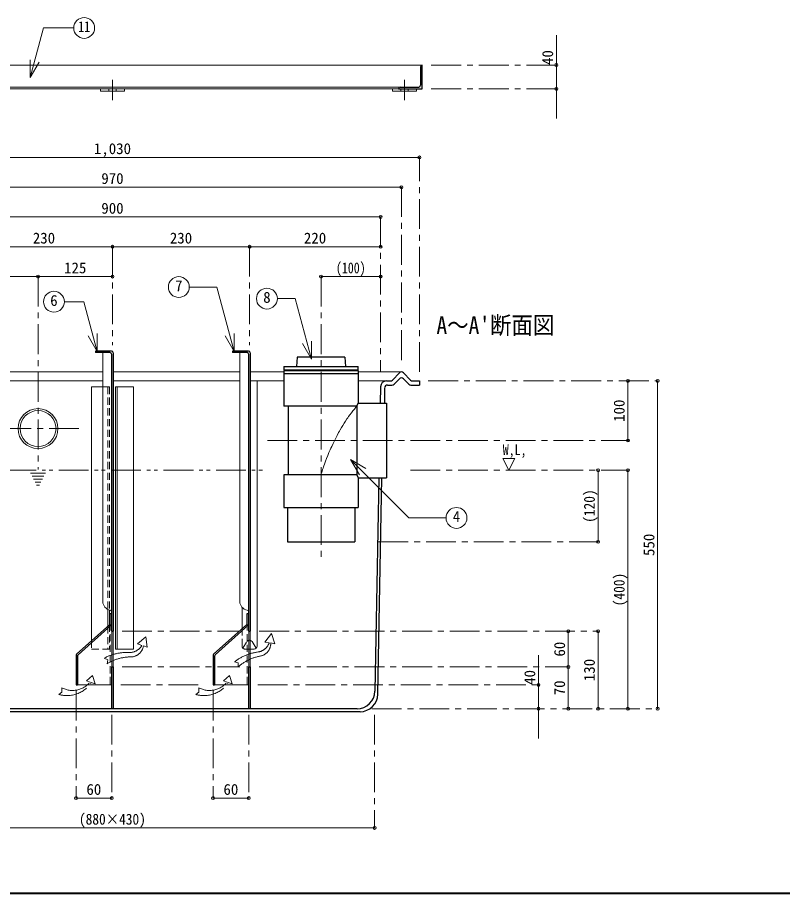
# Model space of a CAD drawing. Units: millimetres at full size, sheet at 1:10. Extents: x -2106 to 1944, y -1394 to 1416.
# Drawn here: x -1405 to -121, y -1394 to 76 of the extents above; entities that cross this region are included whole.
import ezdxf
from ezdxf.enums import TextEntityAlignment as Align

# ---------------------------------------------------------------- set-up
doc = ezdxf.new("R2010")
doc.units = ezdxf.units.MM
doc.header["$LTSCALE"] = 10
doc.header["$PDMODE"] = 32
doc.header["$PDSIZE"] = 5
for name, pattern in [('CHAIN1', [8, 5, -1, 1, -1]), ('DASHED1', [1.8, 1.2, -0.6]), ('DOUBLE_CHAIN1', [8.8, 5, -1, 0.6, -0.6, 0.6, -1])]:
    doc.linetypes.add(name, pattern=pattern)
doc.layers.add('0-0_ﾚｲﾔ1', color=4, linetype='Continuous', lineweight=9)
doc.styles.add('ＭＳ ゴシック', font='')
doc.styles.get('ＭＳ ゴシック').set_extended_font_data('MS Gothic')

msp = doc.modelspace()

# ---------------------------------------------------------------- linework, layer by layer
at = {"layer": '0-0_ﾚｲﾔ1'}
for p, q in [((-500.72, 46.27), (-500.72, -93.73)), ((-1265.72, -47.73), (-1265.72, -43.73)), ((-1225.72, -47.73), (-1225.72, -43.73)), ((-775.72, -47.73), (-775.72, -43.73)), ((-735.72, -47.73), (-735.72, -43.73)), ((-1265.72, -47.73), (-1225.72, -47.73)), ((-775.72, -47.73), (-735.72, -47.73)), ((-1760.72, -158.73), (-730.72, -158.73)), ((-760.72, -208.73), (-1730.72, -208.73)), ((-1695.72, -258.73), (-795.72, -258.73)), ((-1245.72, -308.73), (-1475.72, -308.73)), ((-1015.72, -308.73), (-1245.72, -308.73)), ((-795.72, -308.73), (-1015.72, -308.73)), ((-1370.72, -358.73), (-1475.72, -358.73)), ((-1245.72, -358.73), (-1370.72, -358.73)), ((-895.72, -358.73), (-795.72, -358.73)), ((-1474.47, -518.73), (-1261.97, -518.73)), ((-1244.47, -518.73), (-1032.72, -518.73)), ((-1013.72, -518.73), (-958.22, -518.73)), ((-833.22, -518.73), (-760.72, -518.73)), ((-1474.47, -533.73), (-1261.97, -533.73)), ((-1261.97, -543.73), (-1280.72, -543.73)), ((-1280.72, -543.73), (-1280.72, -969.62)), ((-1244.47, -533.73), (-1032.72, -533.73)), ((-1237.72, -543.73), (-1210.72, -543.73)), ((-1210.72, -543.73), (-1210.72, -983.73)), ((-1013.72, -533.73), (-958.22, -533.73)), ((-1003.13, -978.73), (-1003.13, -533.73)), ((-833.22, -533.73), (-785.9, -533.73)), ((-380.72, -633.73), (-380.72, -533.73)), ((-330.72, -1083.73), (-330.72, -533.73)), ((-430.72, -803.73), (-430.72, -683.73)), ((-380.72, -1083.73), (-380.72, -683.73)), ((-1028.31, -949.61), (-1028.31, -913.55)), ((-480.72, -1013.73), (-480.72, -953.73)), ((-430.72, -953.73), (-430.72, -1083.73)), ((-1237.72, -983.73), (-1210.72, -983.73)), ((-1008.13, -983.73), (-1014.47, -983.73)), ((-1004.6, -982.26), (-1011.46, -971.11)), ((-530.72, -1133.73), (-530.72, -993.73)), ((-480.72, -1083.73), (-480.72, -1013.73)), ((-1246.97, -1233.73), (-1306.97, -1233.73)), ((-1016.97, -1233.73), (-1076.97, -1233.73)), ((-1685.72, -1283.73), (-805.72, -1283.73))]:
    msp.add_line(p, q, dxfattribs=at)
at = {"layer": '0-0_ﾚｲﾔ1', "color": 7, "lineweight": 18}
for p, q in [((-1383.77, -24.88), (-1383.77, 5.12)), ((-1383.77, -24.88), (-1368.77, 1.11)), ((-725.72, -3.73), (-1765.72, -3.73)), ((-1728.72, -40.73), (-762.72, -40.73)), ((-1725.72, -43.73), (-765.72, -43.73)), ((-1116.91, -376.26), (-1070.37, -376.26)), ((-1041.4, -484.37), (-1070.37, -376.26)), ((-969.01, -395.68), (-938.87, -395.68)), ((-911.68, -497.17), (-938.87, -395.68)), ((-1326.49, -400.87), (-1293.77, -400.87)), ((-1271.4, -484.37), (-1293.77, -400.87)), ((-1271.4, -484.37), (-1271.4, -454.37)), ((-1041.4, -484.37), (-1041.4, -454.37)), ((-1271.4, -484.37), (-1286.4, -458.39)), ((-1041.4, -484.37), (-1056.4, -458.39)), ((-911.68, -497.17), (-911.68, -467.17)), ((-911.68, -497.17), (-926.68, -471.19)), ((-1261.97, -486.23), (-1261.97, -903.73)), ((-1031.97, -486.23), (-1031.97, -903.73)), ((-1240.72, -543.73), (-1240.72, -983.73)), ((-1240.72, -543.73), (-1237.72, -543.73)), ((-1237.72, -543.73), (-1237.72, -983.73)), ((-846.4, -665.43), (-831.4, -691.41)), ((-846.4, -665.43), (-820.42, -680.43)), ((-590.72, -663.73), (-570.72, -663.73)), ((-580.72, -683.73), (-590.72, -663.73)), ((-580.72, -683.73), (-570.72, -663.73)), ((-1253.72, -945.51), (-1253.72, -917.12)), ((-1250.72, -942.83), (-1250.72, -918.25)), ((-1246.97, -1013.73), (-1246.97, -953.73)), ((-1244.47, -953.73), (-1244.47, -1013.73)), ((-1016.97, -1013.73), (-1016.97, -953.73)), ((-1014.47, -953.73), (-1014.47, -1013.73)), ((-1240.72, -983.73), (-1237.72, -983.73)), ((-1304.47, -1043.73), (-1246.97, -1043.73)), ((-1074.47, -1043.73), (-1016.97, -1043.73))]:
    msp.add_line(p, q, dxfattribs=at)
at = {"layer": '0-0_ﾚｲﾔ1', "color": 5, "lineweight": 25}
for p, q in [((-728.72, -6.73), (-728.72, -37.73)), ((-725.72, -43.73), (-725.72, -3.73)), ((-765.72, -43.73), (-725.72, -43.73)), ((-762.72, -40.73), (-731.72, -40.73)), ((-1274.47, -483.73), (-1274.47, -486.23)), ((-1247.47, -483.73), (-1274.47, -483.73)), ((-1044.47, -483.73), (-1044.47, -486.23)), ((-1017.47, -483.73), (-1044.47, -483.73)), ((-1249.97, -486.23), (-1274.47, -486.23)), ((-1246.97, -953.73), (-1246.97, -489.23)), ((-1244.47, -486.73), (-1244.47, -953.73)), ((-1019.97, -486.23), (-1044.47, -486.23)), ((-1016.97, -953.73), (-1016.97, -489.23)), ((-1014.47, -486.73), (-1014.47, -953.73)), ((-935.72, -493.73), (-936.72, -509.73)), ((-855.72, -493.73), (-935.72, -493.73)), ((-855.72, -493.73), (-854.72, -509.73)), ((-958.22, -509.73), (-958.22, -515.23)), ((-958.22, -509.73), (-833.22, -509.73)), ((-833.22, -515.23), (-833.22, -509.73)), ((-958.22, -515.23), (-833.22, -515.23)), ((-958.22, -516.23), (-958.22, -576.23)), ((-958.22, -521.23), (-833.22, -521.23)), ((-776.04, -532.23), (-764.29, -520.23)), ((-745.4, -532.23), (-757.15, -520.23)), ((-795.9, -543.55), (-796.4, -571.23)), ((-785.9, -533.73), (-779.61, -533.73)), ((-783.94, -540.73), (-776.67, -540.73)), ((-773.1, -539.23), (-764.29, -530.24)), ((-748.35, -539.23), (-757.15, -530.24)), ((-744.77, -540.73), (-730.72, -540.73)), ((-741.83, -533.73), (-730.72, -533.73)), ((-730.72, -533.73), (-730.72, -540.73)), ((-788.94, -545.64), (-789.4, -571.23)), ((-785.72, -571.23), (-785.72, -696.23)), ((-835.72, -576.23), (-958.22, -576.23)), ((-950.72, -576.23), (-950.72, -691.23)), ((-835.72, -576.23), (-835.72, -691.23)), ((-958.22, -691.23), (-958.22, -746.23)), ((-835.72, -691.23), (-958.22, -691.23)), ((-835.72, -691.23), (-833.22, -696.23)), ((-833.22, -696.23), (-833.22, -746.23)), ((-833.22, -696.23), (-785.72, -696.23)), ((-798.67, -696.23), (-805.18, -1054.27)), ((-800.27, -1059.27), (-793.67, -696.23)), ((-958.22, -746.23), (-833.22, -746.23)), ((-839.22, -746.23), (-839.22, -803.73)), ((-1249.47, -923.73), (-1246.97, -923.73)), ((-1249.47, -940.38), (-1249.47, -923.73)), ((-1019.47, -923.73), (-1016.97, -923.73)), ((-1019.47, -940.38), (-1019.47, -923.73)), ((-1305.97, -992.16), (-1250.47, -942.61)), ((-1303.47, -993.28), (-1247.97, -943.73)), ((-1246.97, -953.73), (-1244.47, -953.73)), ((-1075.97, -992.16), (-1020.47, -942.61)), ((-1073.47, -993.28), (-1017.97, -943.73)), ((-1016.97, -953.73), (-1014.47, -953.73)), ((-1306.97, -994.4), (-1306.97, -1043.73)), ((-1304.47, -995.52), (-1304.47, -1043.73)), ((-1076.97, -994.4), (-1076.97, -1043.73)), ((-1074.47, -995.52), (-1074.47, -1043.73)), ((-1246.97, -1013.73), (-1244.47, -1013.73)), ((-1246.97, -1083.73), (-1246.97, -1013.73)), ((-1244.47, -1013.73), (-1244.47, -1083.73)), ((-1016.97, -1013.73), (-1014.47, -1013.73)), ((-1016.97, -1083.73), (-1016.97, -1013.73)), ((-1014.47, -1013.73), (-1014.47, -1083.73)), ((-1306.97, -1043.73), (-1304.47, -1043.73)), ((-1076.97, -1043.73), (-1074.47, -1043.73)), ((-835.18, -1083.73), (-1656.26, -1083.73)), ((-830.27, -1088.73), (-1661.17, -1088.73))]:
    msp.add_line(p, q, dxfattribs=at)
at = {"layer": '0-0_ﾚｲﾔ1', "linetype": 'CHAIN1'}
for p, q in [((-500.72, -3.73), (-710.72, -3.73)), ((-1245.72, -62.73), (-1245.72, -28.73)), ((-755.72, -62.73), (-755.72, -28.73)), ((-500.72, -43.73), (-710.72, -43.73)), ((-730.72, -518.73), (-730.72, -158.73)), ((-760.72, -208.73), (-760.72, -503.73)), ((-795.72, -258.73), (-795.72, -518.73)), ((-1245.72, -308.73), (-1245.72, -473.73)), ((-1015.72, -308.73), (-1015.72, -473.73)), ((-1370.72, -358.73), (-1370.72, -682.23)), ((-895.72, -358.73), (-895.72, -838.73)), ((-715.72, -533.73), (-330.72, -533.73)), ((-1302.22, -613.73), (-1439.22, -613.73)), ((-985.72, -633.73), (-380.72, -633.73)), ((-745.72, -683.73), (-380.72, -683.73)), ((-799.22, -803.73), (-430.72, -803.73)), ((-1229.47, -953.73), (-1031.97, -953.73)), ((-999.47, -953.73), (-430.72, -953.73)), ((-1229.47, -1013.73), (-1031.97, -1013.73)), ((-999.47, -1013.73), (-480.72, -1013.73)), ((-1306.97, -1053.73), (-1306.97, -1233.73)), ((-1231.97, -1043.73), (-1091.97, -1043.73)), ((-1076.97, -1053.73), (-1076.97, -1233.73)), ((-1001.97, -1043.73), (-530.72, -1043.73)), ((-810.72, -1083.73), (-330.72, -1083.73)), ((-1246.97, -1093.73), (-1246.97, -1233.73)), ((-1016.97, -1093.73), (-1016.97, -1233.73)), ((-805.72, -1093.73), (-805.72, -1283.73))]:
    msp.add_line(p, q, dxfattribs=at)
at = {"layer": '0-0_ﾚｲﾔ1', "linetype": 'DASHED1'}
for p, q in [((-1251.72, -47.73), (-1251.72, -43.73)), ((-1239.72, -47.73), (-1239.72, -43.73)), ((-761.72, -47.73), (-761.72, -43.73)), ((-749.72, -47.73), (-749.72, -43.73)), ((-1250.72, -543.73), (-1261.97, -543.73)), ((-1253.72, -543.73), (-1253.72, -917.12)), ((-1250.72, -543.73), (-1250.72, -918.25)), ((-1249.47, -940.38), (-1249.47, -1043.73)), ((-1019.47, -940.38), (-1019.47, -1043.73)), ((-1253.72, -945.51), (-1253.72, -983.73)), ((-1250.72, -942.83), (-1250.72, -983.73)), ((-1028.31, -978.73), (-1028.31, -949.61)), ((-1280.72, -969.62), (-1280.72, -983.73)), ((-1280.72, -983.73), (-1250.72, -983.73)), ((-1026.84, -982.26), (-1019.98, -971.11)), ((-1023.31, -983.73), (-1014.47, -983.73))]:
    msp.add_line(p, q, dxfattribs=at)
at = {"layer": '0-0_ﾚｲﾔ1', "linetype": 'DOUBLE_CHAIN1'}
for p, q in [((-1687.99, -683.73), (-985.72, -683.73)), ((-1383.22, -688.73), (-1358.22, -688.73)), ((-1380.72, -693.73), (-1360.72, -693.73)), ((-1378.22, -698.73), (-1363.22, -698.73)), ((-1375.72, -703.73), (-1365.72, -703.73)), ((-1373.22, -708.73), (-1368.22, -708.73)), ((-1203.59, -974.8), (-1189.84, -962.89)), ((-990.26, -971.81), (-978.79, -957.69)), ((-1196.5, -977.74), (-1203.59, -974.8)), ((-982.77, -973.47), (-990.26, -971.81)), ((-1259.43, -998.84), (-1253.69, -1001.5)), ((-1254.86, -1008.3), (-1253.69, -1001.5)), ((-1041.08, -1005.18), (-1034.97, -1006.8)), ((-1034.94, -1013.7), (-1034.97, -1006.8)), ((-1289.55, -1037.16), (-1279.4, -1027.89)), ((-1059.55, -1037.16), (-1049.4, -1027.89)), ((-1283.29, -1038.96), (-1289.55, -1037.16)), ((-1053.29, -1038.96), (-1059.55, -1037.16)), ((-1335.96, -1059.76), (-1330.58, -1055.91)), ((-1331.02, -1048.51), (-1330.58, -1055.91)), ((-1105.96, -1059.76), (-1100.58, -1055.91)), ((-1101.02, -1048.51), (-1100.58, -1055.91))]:
    msp.add_line(p, q, dxfattribs=at)
at = {"layer": '0-0_ﾚｲﾔ1', "color": 1, "lineweight": 40}
msp.add_line((1944.28, -1393.73), (-2105.72, -1393.73), dxfattribs=at)
at = {"layer": '0-0_ﾚｲﾔ1', "color": 7, "lineweight": 18}
for points in [[(-1383.77, -24.88), (-1361.44, 58.45), (-1310.77, 58.45)], [(-846.4, -665.43), (-748.2, -763.64), (-685.91, -763.64)]]:
    msp.add_lwpolyline(points, dxfattribs=at)
at = {"layer": '0-0_ﾚｲﾔ1', "color": 5, "lineweight": 25}
for points in [[(-958.22, -516.23), (-833.22, -516.23), (-833.22, -571.23)], [(-835.72, -576.23), (-833.22, -571.23), (-785.72, -571.23)], [(-952.22, -746.23), (-952.22, -803.73), (-839.22, -803.73)]]:
    msp.add_lwpolyline(points, dxfattribs=at)
at = {"layer": '0-0_ﾚｲﾔ1'}
msp.add_lwpolyline([(-835.72, -576.23), (-837.2, -578.01), (-839.74, -581.1), (-842.26, -584.2), (-844.74, -587.32), (-847.18, -590.47), (-849.56, -593.67), (-850.91, -595.55), (-852.33, -597.58), (-854.7, -601.12), (-856.99, -604.72), (-859.22, -608.37), (-861.38, -612.05), (-863.5, -615.76), (-864.7, -617.92), (-866.15, -620.56), (-868.61, -625.13), (-871.01, -629.73), (-873.35, -634.35), (-875.63, -639.01), (-877.85, -643.69), (-879.11, -646.42), (-880.36, -649.2), (-882.46, -654.01), (-884.49, -658.86), (-886.44, -663.73), (-888.3, -668.64), (-890.07, -673.58), (-891.06, -676.46), (-891.52, -677.84), (-892.3, -680.23), (-893.07, -682.63), (-893.82, -685.03), (-894.56, -687.43), (-895.29, -689.83), (-895.72, -691.23)], dxfattribs=at)
at = {"layer": '0-0_ﾚｲﾔ1', "linetype": 'DOUBLE_CHAIN1'}
for points in [[(-1193.82, -978.21), (-1187.3, -980.66), (-1189.84, -962.89)], [(-980.04, -973.47), (-973.2, -974.75), (-978.79, -957.69)], [(-1281.41, -1039.82), (-1274.84, -1042.16), (-1279.4, -1027.89)], [(-1051.41, -1039.82), (-1044.84, -1042.16), (-1049.4, -1027.89)]]:
    msp.add_lwpolyline(points, dxfattribs=at)
at = {"layer": '0-0_ﾚｲﾔ1', "color": 7, "lineweight": 18}
for centre in [(-1293.27, 58.45), (-1134.41, -376.26), (-986.51, -395.68), (-1343.99, -400.87), (-668.41, -763.64)]:
    msp.add_circle(centre, 17.5, dxfattribs=at)
at = {"layer": '0-0_ﾚｲﾔ1'}
for radius in [33.5, 30.18]:
    msp.add_circle((-1370.72, -613.73), radius, dxfattribs=at)
at = {"layer": '0-0_ﾚｲﾔ1', "color": 5, "lineweight": 25}
for centre, radius, start, end in [((-725.72, -6.73), 3, 90, 180), ((-762.72, -43.73), 3, 90, 180), ((-731.72, -37.73), 3, 270, 0), ((-1247.47, -486.73), 3, 0, 90), ((-1017.47, -486.73), 3, 0, 90), ((-1249.97, -489.23), 3, 0, 90), ((-1019.97, -489.23), 3, 0, 90), ((-760.72, -523.73), 5, 44.3947, 135.6053), ((-760.72, -533.73), 5, 44.3947, 135.6053), ((-785.9, -543.73), 10, 90, 178.95837), ((-783.94, -545.73), 5, 90, 178.95837), ((-779.61, -528.73), 5, 270, 315.6053), ((-776.67, -535.73), 5, 270, 315.6053), ((-744.77, -535.73), 5, 224.3947, 270), ((-741.83, -528.73), 5, 224.3947, 270), ((-1252.47, -940.38), 3, 311.7603, 0), ((-1022.47, -940.38), 3, 311.7603, 0), ((-1249.97, -941.49), 3, 311.7603, 0), ((-1019.97, -941.49), 3, 311.7603, 0), ((-1303.97, -994.4), 3, 131.7603, 180), ((-1301.47, -995.52), 3, 131.7603, 180), ((-1073.97, -994.4), 3, 131.7603, 180), ((-1071.47, -995.52), 3, 131.7603, 180), ((-835.18, -1053.73), 30, 270, 358.95837), ((-830.27, -1058.73), 30, 270, 358.95837)]:
    msp.add_arc(centre, radius, start, end, dxfattribs=at)
at = {"layer": '0-0_ﾚｲﾔ1', "color": 7, "lineweight": 18}
for centre, radius, start, end in [((-1246.97, -903.73), 15, 180, 260.40593), ((-1016.97, -903.73), 15, 180, 260.40593), ((-1249.97, -921.48), 3, 0, 80.40593), ((-1019.97, -921.48), 3, 0, 80.40593)]:
    msp.add_arc(centre, radius, start, end, dxfattribs=at)
at = {"layer": '0-0_ﾚｲﾔ1', "linetype": 'DASHED1'}
for centre, start, end in [((-1015.72, -973.73), 75.52249, 148.38993), ((-1023.31, -978.73), 180, 270)]:
    msp.add_arc(centre, 5, start, end, dxfattribs=at)
at = {"layer": '0-0_ﾚｲﾔ1'}
for centre, start, end in [((-1015.72, -973.73), 31.61007, 75.52249), ((-1008.13, -978.73), 270, 0)]:
    msp.add_arc(centre, 5, start, end, dxfattribs=at)
at = {"layer": '0-0_ﾚｲﾔ1', "linetype": 'DOUBLE_CHAIN1'}
for centre, radius, start, end in [((-1217.23, -965.26), 24.2, 273.14613, 328.95284), ((-1215.48, -974.96), 21.91, 274.20956, 351.46733), ((-1005.35, -964.78), 24.2, 283.14613, 338.95284), ((-1001.95, -974.03), 21.91, 284.20956, 1.46733), ((-1221.13, -1070.52), 81.28, 86.31627, 118.11619), ((-1214.69, -1072.75), 75.95, 89.38505, 121.93483), ((-990.91, -1069.12), 81.28, 96.31627, 128.11619), ((-984.18, -1070.2), 75.95, 99.38505, 131.93483), ((-1322.11, -1013.08), 48.7, 253.46971, 326.69764), ((-1312.9, -1014.98), 38.11, 241.61478, 321.00508), ((-1092.11, -1013.08), 48.7, 253.46971, 326.69764), ((-1082.9, -1014.98), 38.11, 241.61478, 321.00508)]:
    msp.add_arc(centre, radius, start, end, dxfattribs=at)
at = {"layer": '0-0_ﾚｲﾔ1', "color": 1}
for p in [(-500.72, -3.73), (-500.72, -43.73), (-730.72, -158.73), (-760.72, -208.73), (-795.72, -258.73), (-1245.72, -308.73), (-1015.72, -308.73), (-795.72, -308.73), (-1370.72, -358.73), (-1245.72, -358.73), (-895.72, -358.73), (-795.72, -358.73), (-380.72, -533.73), (-330.72, -533.73), (-380.72, -633.73), (-430.72, -683.73), (-380.72, -683.73), (-430.72, -803.73), (-480.72, -953.73), (-430.72, -953.73), (-480.72, -1013.73), (-530.72, -1043.73), (-530.72, -1083.73), (-480.72, -1083.73), (-430.72, -1083.73), (-380.72, -1083.73), (-330.72, -1083.73), (-1306.97, -1233.73), (-1246.97, -1233.73), (-1076.97, -1233.73), (-1016.97, -1233.73), (-805.72, -1283.73)]:
    msp.add_point(p, dxfattribs=at)

# ---------------------------------------------------------------- texts
at = {"layer": '0-0_ﾚｲﾔ1', "color": 7, "style": 'ＭＳ ゴシック'}
for s, height, width, p in [('11', 18.33, 0.8, (-1303.27, 45.95)), ('(100)', 18.33, 0.8, (-870.72, -358.73)), ("A～A'断面図", 29.33, 0.9, (-701.97, -463.73)), ('W,L,', 18.33, 0.8, (-590.72, -663.73)), ('(880×430)', 18.33, 0.9, (-1301.97, -1283.73))]:
    msp.add_text(s, height=height, dxfattribs=dict(at, width=width)).set_placement(p, align=Align.BOTTOM_LEFT)
for s, p in [('40', (-500.72, -3.73)), ('100', (-380.72, -602.48)), ('550', (-330.72, -827.48)), ('60', (-480.72, -996.23)), ('130', (-430.72, -1037.48)), ('40', (-530.72, -1043.73)), ('70', (-480.72, -1061.23))]:
    msp.add_text(s, height=18.33, rotation=90, dxfattribs=at).set_placement(p, align=Align.BOTTOM_LEFT)
for s, p in [('1,030', (-1276.97, -158.73)), ('970', (-1264.47, -208.73)), ('900', (-1264.47, -258.73)), ('230', (-1379.47, -308.73)), ('230', (-1149.47, -308.73)), ('220', (-924.47, -308.73)), ('125', (-1326.97, -358.73)), ('7', (-1140.66, -388.76)), ('6', (-1350.24, -413.37)), ('8', (-992.76, -408.18)), ('4', (-674.66, -776.14)), ('60', (-1289.47, -1233.73)), ('60', (-1059.47, -1233.73))]:
    msp.add_text(s, height=18.33, dxfattribs=at).set_placement(p, align=Align.BOTTOM_LEFT)
at = {"layer": '0-0_ﾚｲﾔ1', "color": 7, "style": 'ＭＳ ゴシック', "width": 0.9}
for s, p in [('(120)', (-430.72, -771.85)), ('(400)', (-380.72, -911.85))]:
    msp.add_text(s, height=18.33, rotation=90, dxfattribs=at).set_placement(p, align=Align.BOTTOM_LEFT)

doc.saveas('drawing.dxf')
